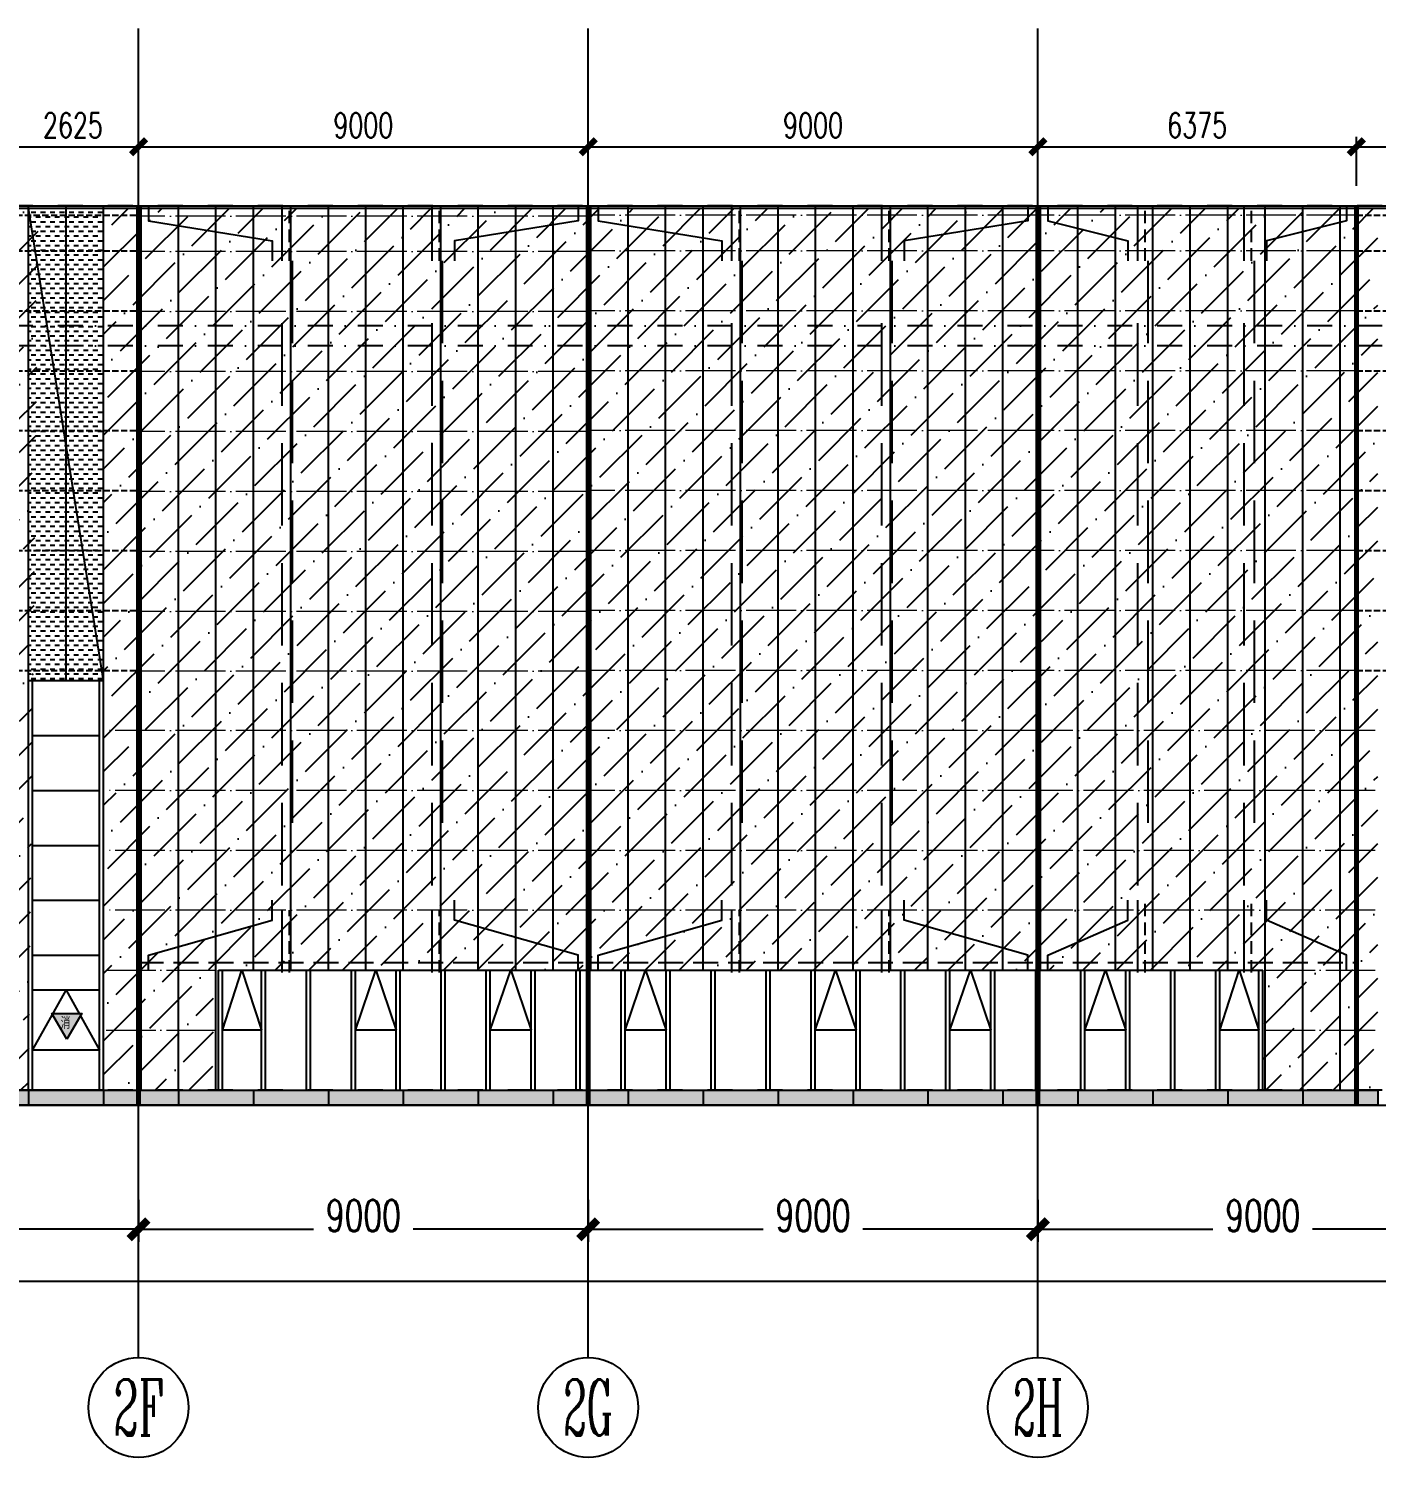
# Model space of a CAD drawing. Extents: x -2072575 to 87763, y -155913 to 742026.
# Drawn here: x -1275454 to -1248479, y 499737 to 528335 of the extents above; entities that cross this region are included whole.
import ezdxf
from ezdxf.enums import TextEntityAlignment as Align

# ---------------------------------------------------------------- set-up
doc = ezdxf.new("R2010")
doc.units = 0
doc.header["$LTSCALE"] = 1000
for name, pattern in [('20剖面图$0$DASH', [0.35, 0.25, -0.1]), ('CENTER', [2, 1.25, -0.25, 0.25, -0.25]), ('DASHDOT', [1, 0.5, -0.25, 0, -0.25]), ('DASHED', [0.75, 0.5, -0.25]), ('DOT', [0.25, 0, -0.25]), ('DOTE', [2.42, 2, -0.2, 0.02, -0.2]), ('HIDDEN2', [0.1875, 0.125, -0.0625])]:
    doc.linetypes.add(name, pattern=pattern)
doc.layers.get('Defpoints').update_dxf_attribs({"color": 210})
for name, color, linetype in [('!ZN1-填充-8', 8, 'Continuous'), ('!ZN1-文字-7', 7, 'Continuous'), ('!ZN1-标注-173', 173, 'Continuous'), ('!ZN3-玻璃幕墙-4', 4, 'Continuous'), ('!ZN4-辅助材料-1', 1, 'Continuous'), ('12圆钢+30钢套管撑杆', 3, 'Continuous'), ('12圆钢斜拉条', 30, 'Continuous'), ('12圆钢直拉条', 22, 'Continuous'), ('250×150×4.5×8 H型钢', 3, 'HIDDEN2'), ('3符号', 3, 'Continuous'), ('3铝板幕墙', 3, 'Continuous'), ('4玻璃幕墙', 4, 'Continuous'), ('60x60x5钢方管', 6, '20剖面图$0$DASH'), ('A-LIN-V', 9, 'Continuous'), ('A-云线', 50, 'Continuous'), ('AS-WALL', 40, 'Continuous'), ('DIM', 173, 'Continuous'), ('DOT', 8, 'DOT'), ('DOTE', 1, 'CENTER'), ('IE-填充-JYZS', 7, 'Continuous'), ('压型钢板', 23, 'Continuous')]:
    doc.layers.add(name, color=color, linetype=linetype)
doc.layers.add('冷弯薄壁C型钢 250x75x20x3.0', color=51, linetype='DOTE', lineweight=0)
doc.layers.add('梁', color=4, linetype='Continuous', lineweight=18)
doc.styles.add('_TCH_AXIS', font='COMPLEX', dxfattribs={"bigfont": 'GBCBIG'})
doc.styles.add('DHTEXT-1', font='romans.shx', dxfattribs={"width": 0.7, "bigfont": 'chinese.shx'})
doc.styles.add('样式 1', font='romans.shx', dxfattribs={"width": 0.7, "bigfont": 'chinese.shx'})
doc.dimstyles.new('ZN200', dxfattribs={"dimscale": 200, "dimtxt": 2.5, "dimasz": 1.5, "dimexe": 1, "dimexo": 2, "dimgap": 0.9, "dimtad": 1, "dimdec": 0, "dimdsep": 46, "dimtxsty": 'DHTEXT-1', "dimblk": 'ARCHTICK', "dimcen": 2.5, "dimclrd": 173, "dimclre": 173, "dimclrt": 7, "dimazin": 2, "dimtfac": 1, "dimtdec": 0, "dimtix": 1, "dimtmove": 2, "dimatfit": 3, "dimfxl": 0, "dimtolj": 1, "dimtzin": 0, "dimarcsym": 0})
doc.dimstyles.new('ZN250', dxfattribs={"dimscale": 250, "dimtxt": 2.5, "dimasz": 1.5, "dimexe": 1, "dimexo": 2, "dimgap": 0.9, "dimtad": 1, "dimdec": 0, "dimdsep": 46, "dimtxsty": 'DHTEXT-1', "dimblk": 'ARCHTICK', "dimcen": 2.5, "dimclrd": 173, "dimclre": 173, "dimclrt": 7, "dimazin": 2, "dimtfac": 1, "dimtdec": 0, "dimtix": 1, "dimtmove": 2, "dimatfit": 3, "dimfxl": 0, "dimarcsym": 0})
pattern_1 = [(45, (1318253.53, -507087.46), (252.5697, 926.08891), [1190.625, -238.125, 0, -238.125])]

# ---------------------------------------------------------------- blocks, each defined once
blk = doc.blocks.new('_ArchTick')
at = {"color": 0, "linetype": 'ByBlock', "const_width": 0.4}
blk.add_lwpolyline([(-0.5, -0.5), (0.5, 0.5)], dxfattribs=at)
blk = doc.blocks.new('*D107')
at = {"layer": 'Defpoints', "color": 0, "ltscale": 2500, "transparency": 16777216}
for p in [(-1350902, 585773), (-1192902, 585773), (-1192902, 583646)]:
    blk.add_point(p, dxfattribs=at)
at = {"layer": 'DIM', "color": 173, "linetype": 'ByBlock', "lineweight": -2, "ltscale": 2500, "transparency": 16777216}
for p, q in [((-1350902, 585273), (-1350902, 583396)), ((-1192902, 585273), (-1192902, 583396)), ((-1350902, 583646), (-1273283, 583646)), ((-1192902, 583646), (-1270521, 583646))]:
    blk.add_line(p, q, dxfattribs=at)
at = {"layer": 'DIM', "color": 173, "lineweight": -2, "ltscale": 2500, "transparency": 16777216, "xscale": 375, "yscale": 375, "zscale": 375, "rotation": 180}
blk.add_blockref('_ArchTick', (-1350902, 583646), dxfattribs=at)
at = {"layer": 'DIM', "color": 173, "lineweight": -2, "ltscale": 2500, "transparency": 16777216, "xscale": 375, "yscale": 375, "zscale": 375}
blk.add_blockref('_ArchTick', (-1192902, 583646), dxfattribs=at)
at = {"layer": 'DIM', "color": 7, "ltscale": 2500, "transparency": 16777216, "insert": (-1271902, 583921), "char_height": 625, "attachment_point": 5, "style": 'DHTEXT-1'}
blk.add_mtext('158000', dxfattribs=at)
blk = doc.blocks.new('*D123')
at = {"layer": 'Defpoints', "color": 0, "ltscale": 2500, "transparency": 16777216}
for p in [(-1287102, 585773), (-1278102, 585773), (-1278102, 584686)]:
    blk.add_point(p, dxfattribs=at)
at = {"layer": 'DIM', "color": 173, "linetype": 'ByBlock', "lineweight": -2, "ltscale": 2500, "transparency": 16777216}
for p, q in [((-1287102, 585273), (-1287102, 584436)), ((-1278102, 585273), (-1278102, 584436)), ((-1287102, 584686), (-1283598, 584686)), ((-1278102, 584686), (-1281606, 584686))]:
    blk.add_line(p, q, dxfattribs=at)
at = {"layer": 'DIM', "color": 173, "lineweight": -2, "ltscale": 2500, "transparency": 16777216, "xscale": 375, "yscale": 375, "zscale": 375, "rotation": 180}
blk.add_blockref('_ArchTick', (-1287102, 584686), dxfattribs=at)
at = {"layer": 'DIM', "color": 173, "lineweight": -2, "ltscale": 2500, "transparency": 16777216, "xscale": 375, "yscale": 375, "zscale": 375}
blk.add_blockref('_ArchTick', (-1278102, 584686), dxfattribs=at)
at = {"layer": 'DIM', "color": 7, "ltscale": 2500, "transparency": 16777216, "insert": (-1282602, 584961), "char_height": 625, "attachment_point": 5, "style": 'DHTEXT-1'}
blk.add_mtext('9000', dxfattribs=at)
blk = doc.blocks.new('*D124')
at = {"layer": 'Defpoints', "color": 0, "ltscale": 2500, "transparency": 16777216}
for p in [(-1296102, 585773), (-1287102, 585773), (-1287102, 584686)]:
    blk.add_point(p, dxfattribs=at)
at = {"layer": 'DIM', "color": 173, "linetype": 'ByBlock', "lineweight": -2, "ltscale": 2500, "transparency": 16777216}
for p, q in [((-1296102, 585273), (-1296102, 584436)), ((-1287102, 585273), (-1287102, 584436)), ((-1296102, 584686), (-1292598, 584686)), ((-1287102, 584686), (-1290606, 584686))]:
    blk.add_line(p, q, dxfattribs=at)
at = {"layer": 'DIM', "color": 173, "lineweight": -2, "ltscale": 2500, "transparency": 16777216, "xscale": 375, "yscale": 375, "zscale": 375, "rotation": 180}
blk.add_blockref('_ArchTick', (-1296102, 584686), dxfattribs=at)
at = {"layer": 'DIM', "color": 173, "lineweight": -2, "ltscale": 2500, "transparency": 16777216, "xscale": 375, "yscale": 375, "zscale": 375}
blk.add_blockref('_ArchTick', (-1287102, 584686), dxfattribs=at)
at = {"layer": 'DIM', "color": 7, "ltscale": 2500, "transparency": 16777216, "insert": (-1291602, 584961), "char_height": 625, "attachment_point": 5, "style": 'DHTEXT-1'}
blk.add_mtext('9000', dxfattribs=at)
blk = doc.blocks.new('*D125')
at = {"layer": 'Defpoints', "color": 0, "ltscale": 2500, "transparency": 16777216}
for p in [(-1305102, 585773), (-1296102, 585773), (-1296102, 584686)]:
    blk.add_point(p, dxfattribs=at)
at = {"layer": 'DIM', "color": 173, "linetype": 'ByBlock', "lineweight": -2, "ltscale": 2500, "transparency": 16777216}
for p, q in [((-1305102, 585273), (-1305102, 584436)), ((-1296102, 585273), (-1296102, 584436)), ((-1305102, 584686), (-1301598, 584686)), ((-1296102, 584686), (-1299606, 584686))]:
    blk.add_line(p, q, dxfattribs=at)
at = {"layer": 'DIM', "color": 173, "lineweight": -2, "ltscale": 2500, "transparency": 16777216, "xscale": 375, "yscale": 375, "zscale": 375, "rotation": 180}
blk.add_blockref('_ArchTick', (-1305102, 584686), dxfattribs=at)
at = {"layer": 'DIM', "color": 173, "lineweight": -2, "ltscale": 2500, "transparency": 16777216, "xscale": 375, "yscale": 375, "zscale": 375}
blk.add_blockref('_ArchTick', (-1296102, 584686), dxfattribs=at)
at = {"layer": 'DIM', "color": 7, "ltscale": 2500, "transparency": 16777216, "insert": (-1300602, 584961), "char_height": 625, "attachment_point": 5, "style": 'DHTEXT-1'}
blk.add_mtext('9000', dxfattribs=at)
blk = doc.blocks.new('*D126')
at = {"layer": 'Defpoints', "color": 0, "ltscale": 2500, "transparency": 16777216}
for p in [(-1314102, 585773), (-1305102, 585773), (-1305102, 584686)]:
    blk.add_point(p, dxfattribs=at)
at = {"layer": 'DIM', "color": 173, "linetype": 'ByBlock', "lineweight": -2, "ltscale": 2500, "transparency": 16777216}
for p, q in [((-1314102, 585273), (-1314102, 584436)), ((-1305102, 585273), (-1305102, 584436)), ((-1314102, 584686), (-1310598, 584686)), ((-1305102, 584686), (-1308606, 584686))]:
    blk.add_line(p, q, dxfattribs=at)
at = {"layer": 'DIM', "color": 173, "lineweight": -2, "ltscale": 2500, "transparency": 16777216, "xscale": 375, "yscale": 375, "zscale": 375, "rotation": 180}
blk.add_blockref('_ArchTick', (-1314102, 584686), dxfattribs=at)
at = {"layer": 'DIM', "color": 173, "lineweight": -2, "ltscale": 2500, "transparency": 16777216, "xscale": 375, "yscale": 375, "zscale": 375}
blk.add_blockref('_ArchTick', (-1305102, 584686), dxfattribs=at)
at = {"layer": 'DIM', "color": 7, "ltscale": 2500, "transparency": 16777216, "insert": (-1309602, 584961), "char_height": 625, "attachment_point": 5, "style": 'DHTEXT-1'}
blk.add_mtext('9000', dxfattribs=at)
blk = doc.blocks.new('卓越-轴号')
blk.add_circle((0, 0), 4)
at = {"color": 0, "style": '_TCH_AXIS', "width": 1.041667, "flags": 8}
blk.add_attdef('A', text='', height=4.48, dxfattribs=at).set_placement((-2, -2.24), (2, -2.24), align=Align.FIT)
blk = doc.blocks.new('消防救援口标识')
blk.add_wipeout([(0, 0), (-150, 260), (150, 260)]).dxf.layer = '!ZN1-标注-173'
at = {"layer": '!ZN1-填充-8'}
h = blk.add_hatch(color=252, dxfattribs=at)
h.dxf.hatch_style = 1
h.paths.add_polyline_path([(0, 0), (-150, 260), (150, 260)])
at = {"layer": '!ZN1-标注-173'}
blk.add_lwpolyline([(0, 0), (-150, 260), (150, 260)], close=True, dxfattribs=at)
at = {"layer": '!ZN1-文字-7', "ltscale": 1.5, "style": '样式 1', "width": 0.7}
blk.add_text('消', height=120, dxfattribs=at).set_placement((-62, 164), align=Align.MIDDLE_LEFT)
blk = doc.blocks.new('20250905092536')
at = {"layer": '!ZN1-填充-8'}
h = blk.add_hatch(dxfattribs=at)
h.set_pattern_fill('ANSI36', color=252, scale=300, style=0)
h.set_pattern_definition(pattern_1)
h.paths.add_polyline_path([(43000, 17650), (17400, 17650), (17400, 0), (20000, 0), (20000, 5000), (25000, 5000), (25000, 0), (25300, 0), (27300, 0), (27300, 2400), (40500, 2400), (40500, 0), (27300, 0), (42800, 0)])
h = blk.add_hatch(dxfattribs=at)
h.set_pattern_fill('ANSI36', color=252, scale=300, style=0)
h.set_pattern_definition(pattern_1)
h.paths.add_polyline_path([(69800, 0), (46600, 0), (67500, 0), (67500, 2400), (46500, 2400), (46500, 0), (42779, 0), (42800, 0), (44300, 0), (44300, 17650), (69800, 17650)])
h = blk.add_hatch(dxfattribs=at)
h.set_pattern_fill('DOTS', color=252, scale=100, style=0)
h.set_pattern_definition([(0, (1318253.53, -507087.46), (79.375, 158.75), [0, -158.75])])
h.paths.add_polyline_path([(25000, 0), (69800, 0), (69800, -300), (25000, -300)])
at = {"layer": 'IE-填充-JYZS', "ltscale": 10}
h = blk.add_hatch(dxfattribs=at)
h.set_pattern_fill('DASH', color=252, scale=100)
h.set_pattern_definition([(0, (1318253.53, -507087.465), (95.25, 95.25), [95.25, -95.25])])
h.paths.add_polyline_path([(42800, 8200), (44300, 8200), (44300, 17650), (42800, 17650)])
at = {"layer": '!ZN3-玻璃幕墙-4', "color": 252, "ltscale": 10}
for points in [[(46680, 1200), (47070, 2400), (47460, 1200)], [(49340, 1200), (49750, 2400), (50160, 1200)], [(52040, 1200), (52450, 2400), (52860, 1200)], [(54740, 1200), (55150, 2400), (55560, 1200)], [(58540, 1200), (58950, 2400), (59360, 1200)], [(61240, 1200), (61650, 2400), (62060, 1200)], [(63940, 1200), (64350, 2400), (64760, 1200)], [(66640, 1200), (67030, 2400), (67420, 1200)], [(42880, 800), (43550, 2000), (44220, 800)]]:
    blk.add_lwpolyline(points, dxfattribs=at)
at = {"layer": '3铝板幕墙', "color": 252, "ltscale": 2000}
for p, q in [((42800, 0), (42800, -300)), ((44300, 0), (44300, -300)), ((45800, 0), (45800, -300)), ((47300, 0), (47300, -300)), ((48800, 0), (48800, -300)), ((50300, 0), (50300, -300)), ((51800, 0), (51800, -300)), ((53300, 0), (53300, -300)), ((54800, 0), (54800, -300)), ((56300, 0), (56300, -300)), ((57800, 0), (57800, -300)), ((59300, 0), (59300, -300)), ((60800, 0), (60800, -300)), ((62300, 0), (62300, -300)), ((63800, 0), (63800, -300)), ((65300, 0), (65300, -300)), ((66800, 0), (66800, -300)), ((68300, 0), (68300, -300))]:
    blk.add_line(p, q, dxfattribs=at)
blk.add_lwpolyline([(25000, 0), (69800, 0), (69800, -300), (25000, -300)], close=True, dxfattribs=at)
at = {"layer": '4玻璃幕墙', "color": 252, "ltscale": 1.5}
for p, q in [((42800, 8200), (44300, 8200)), ((42880, 0), (42880, 8200)), ((44220, 0), (44220, 8200)), ((44300, 0), (44300, 8200)), ((42880, 7100), (44220, 7100)), ((42880, 6000), (44220, 6000)), ((42880, 4900), (44220, 4900)), ((42880, 3800), (44220, 3800)), ((42880, 2700), (44220, 2700)), ((46600, 0), (46600, 2400)), ((46600, 2400), (67500, 2400)), ((46680, 0), (46680, 2400)), ((47460, 0), (47460, 2400)), ((47540, 0), (47540, 2400)), ((48360, 0), (48360, 2400)), ((48440, 0), (48440, 2400)), ((49260, 0), (49260, 2400)), ((49340, 0), (49340, 2400)), ((50160, 0), (50160, 2400)), ((50240, 0), (50240, 2400)), ((51060, 0), (51060, 2400)), ((51140, 0), (51140, 2400)), ((51960, 0), (51960, 2400)), ((52040, 0), (52040, 2400)), ((52860, 0), (52860, 2400)), ((52940, 0), (52940, 2400)), ((53760, 0), (53760, 2400)), ((53840, 0), (53840, 2400)), ((54660, 0), (54660, 2400)), ((54740, 0), (54740, 2400)), ((55560, 0), (55560, 2400)), ((55640, 0), (55640, 2400)), ((56460, 0), (56460, 2400)), ((56540, 0), (56540, 2400)), ((57560, 0), (57560, 2400)), ((57640, 0), (57640, 2400)), ((58460, 0), (58460, 2400)), ((58540, 0), (58540, 2400)), ((59360, 0), (59360, 2400)), ((59440, 0), (59440, 2400)), ((60260, 0), (60260, 2400)), ((60340, 0), (60340, 2400)), ((61160, 0), (61160, 2400)), ((61240, 0), (61240, 2400)), ((62060, 0), (62060, 2400)), ((62140, 0), (62140, 2400)), ((62960, 0), (62960, 2400)), ((63040, 0), (63040, 2400)), ((63860, 0), (63860, 2400)), ((63940, 0), (63940, 2400)), ((64760, 0), (64760, 2400)), ((64840, 0), (64840, 2400)), ((65660, 0), (65660, 2400)), ((65740, 0), (65740, 2400)), ((66560, 0), (66560, 2400)), ((66640, 0), (66640, 2400)), ((67420, 0), (67420, 2400)), ((67500, 0), (67500, 2400)), ((44220, 2000), (42880, 2000)), ((47460, 1200), (46680, 1200)), ((50160, 1200), (49340, 1200)), ((52860, 1200), (52040, 1200)), ((55560, 1200), (54740, 1200)), ((59360, 1200), (58540, 1200)), ((62060, 1200), (61240, 1200)), ((64760, 1200), (63940, 1200)), ((67420, 1200), (66640, 1200)), ((44220, 800), (42880, 800)), ((44300, 0), (42800, 0)), ((42800, 0), (44300, 0)), ((46600, 0), (67500, 0))]:
    blk.add_line(p, q, dxfattribs=at)
at = {"layer": 'AS-WALL', "color": 252}
blk.add_lwpolyline([(44300, 8200), (44300, 8200), (42800, 17650)], dxfattribs=at)
at = {"layer": '压型钢板', "color": 252, "ltscale": 10}
for p, q in [((42800, 0), (42800, 17700)), ((43550, 8200), (43550, 17700)), ((44300, 0), (44300, 17700)), ((45050, 0), (45050, 17700)), ((45800, 0), (45800, 17700)), ((46550, 0), (46550, 17700)), ((47300, 2400), (47300, 17700)), ((48050, 2400), (48050, 17700)), ((48800, 2400), (48800, 17700)), ((49550, 2400), (49550, 17700)), ((50300, 2400), (50300, 17700)), ((51050, 2400), (51050, 17700)), ((51800, 2400), (51800, 17700)), ((52550, 2400), (52550, 17700)), ((53300, 2400), (53300, 17700)), ((54050, 2400), (54050, 17700)), ((54800, 2400), (54800, 17700)), ((55550, 2400), (55550, 17700)), ((56300, 2400), (56300, 17700)), ((57050, 2400), (57050, 17700)), ((57800, 2400), (57800, 17700)), ((58550, 2400), (58550, 17700)), ((59300, 2400), (59300, 17700)), ((60050, 2400), (60050, 17700)), ((60800, 2400), (60800, 17700)), ((61550, 2400), (61550, 17700)), ((62300, 2400), (62300, 17700)), ((63050, 2400), (63050, 17700)), ((63800, 2400), (63800, 17700)), ((64550, 2400), (64550, 17700)), ((65300, 2400), (65300, 17700)), ((66050, 2400), (66050, 17700)), ((66800, 2400), (66800, 17700)), ((67550, 0), (67550, 17700)), ((68300, 0), (68300, 17700)), ((69050, 0), (69050, 17700))]:
    blk.add_line(p, q, dxfattribs=at)
at = {"layer": '!ZN4-辅助材料-1', "xscale": 2, "yscale": 2, "zscale": 2}
blk.add_blockref('消防救援口标识', (43567, 1018), dxfattribs=at)
at = {"layer": '!ZN3-玻璃幕墙-4', "color": 252, "ltscale": 10}
for p, q in [((42880, 800), (43550, 2000)), ((43550, 2000), (44220, 800))]:
    blk.add_line(p, q, dxfattribs=at)
at = {"layer": '!ZN4-辅助材料-1', "xscale": 2, "yscale": 2, "zscale": 2}
blk.add_blockref('消防救援口标识', (43567, 1018), dxfattribs=at)
blk = doc.blocks.new('*D1759')
at = {"layer": 'Defpoints', "color": 0, "ltscale": 2500, "transparency": 16777216}
for p in [(-800, -1697), (157200, -1697), (157200, -3824)]:
    blk.add_point(p, dxfattribs=at)
at = {"layer": 'DIM', "color": 173, "linetype": 'ByBlock', "lineweight": -2, "ltscale": 2500, "transparency": 16777216}
for p, q in [((-800, -2197), (-800, -4074)), ((157200, -2197), (157200, -4074)), ((-800, -3824), (76819, -3824)), ((157200, -3824), (79581, -3824))]:
    blk.add_line(p, q, dxfattribs=at)
at = {"layer": 'DIM', "color": 173, "lineweight": -2, "ltscale": 2500, "transparency": 16777216, "xscale": 375, "yscale": 375, "zscale": 375, "rotation": 180}
blk.add_blockref('_ArchTick', (-800, -3824), dxfattribs=at)
at = {"layer": 'DIM', "color": 173, "lineweight": -2, "ltscale": 2500, "transparency": 16777216, "xscale": 375, "yscale": 375, "zscale": 375}
blk.add_blockref('_ArchTick', (157200, -3824), dxfattribs=at)
at = {"layer": 'DIM', "color": 7, "ltscale": 2500, "transparency": 16777216, "insert": (78200, -3549), "char_height": 625, "attachment_point": 5, "style": 'DHTEXT-1'}
blk.add_mtext('158000', dxfattribs=at)
blk = doc.blocks.new('*D1788')
at = {"layer": 'Defpoints', "color": 0, "ltscale": 2500, "transparency": 16777216}
for p in [(63000, -1697), (72000, -1697), (72000, -2784)]:
    blk.add_point(p, dxfattribs=at)
at = {"layer": 'DIM', "color": 173, "linetype": 'ByBlock', "lineweight": -2, "ltscale": 2500, "transparency": 16777216}
for p, q in [((63000, -2197), (63000, -3034)), ((72000, -2197), (72000, -3034)), ((63000, -2784), (66504, -2784)), ((72000, -2784), (68496, -2784))]:
    blk.add_line(p, q, dxfattribs=at)
at = {"layer": 'DIM', "color": 173, "lineweight": -2, "ltscale": 2500, "transparency": 16777216, "xscale": 375, "yscale": 375, "zscale": 375, "rotation": 180}
blk.add_blockref('_ArchTick', (63000, -2784), dxfattribs=at)
at = {"layer": 'DIM', "color": 173, "lineweight": -2, "ltscale": 2500, "transparency": 16777216, "xscale": 375, "yscale": 375, "zscale": 375}
blk.add_blockref('_ArchTick', (72000, -2784), dxfattribs=at)
at = {"layer": 'DIM', "color": 7, "ltscale": 2500, "transparency": 16777216, "insert": (67500, -2509), "char_height": 625, "attachment_point": 5, "style": 'DHTEXT-1'}
blk.add_mtext('9000', dxfattribs=at)
blk = doc.blocks.new('*D1773')
at = {"layer": 'Defpoints', "color": 0, "ltscale": 2500, "transparency": 16777216}
for p in [(54000, -1697), (63000, -1697), (63000, -2784)]:
    blk.add_point(p, dxfattribs=at)
at = {"layer": 'DIM', "color": 173, "linetype": 'ByBlock', "lineweight": -2, "ltscale": 2500, "transparency": 16777216}
for p, q in [((54000, -2197), (54000, -3034)), ((63000, -2197), (63000, -3034)), ((54000, -2784), (57504, -2784)), ((63000, -2784), (59496, -2784))]:
    blk.add_line(p, q, dxfattribs=at)
at = {"layer": 'DIM', "color": 173, "lineweight": -2, "ltscale": 2500, "transparency": 16777216, "xscale": 375, "yscale": 375, "zscale": 375, "rotation": 180}
blk.add_blockref('_ArchTick', (54000, -2784), dxfattribs=at)
at = {"layer": 'DIM', "color": 173, "lineweight": -2, "ltscale": 2500, "transparency": 16777216, "xscale": 375, "yscale": 375, "zscale": 375}
blk.add_blockref('_ArchTick', (63000, -2784), dxfattribs=at)
at = {"layer": 'DIM', "color": 7, "ltscale": 2500, "transparency": 16777216, "insert": (58500, -2509), "char_height": 625, "attachment_point": 5, "style": 'DHTEXT-1'}
blk.add_mtext('9000', dxfattribs=at)
blk = doc.blocks.new('*D1774')
at = {"layer": 'Defpoints', "color": 0, "ltscale": 2500, "transparency": 16777216}
for p in [(45000, -1697), (54000, -1697), (54000, -2784)]:
    blk.add_point(p, dxfattribs=at)
at = {"layer": 'DIM', "color": 173, "linetype": 'ByBlock', "lineweight": -2, "ltscale": 2500, "transparency": 16777216}
for p, q in [((45000, -2197), (45000, -3034)), ((54000, -2197), (54000, -3034)), ((45000, -2784), (48504, -2784)), ((54000, -2784), (50496, -2784))]:
    blk.add_line(p, q, dxfattribs=at)
at = {"layer": 'DIM', "color": 173, "lineweight": -2, "ltscale": 2500, "transparency": 16777216, "xscale": 375, "yscale": 375, "zscale": 375, "rotation": 180}
blk.add_blockref('_ArchTick', (45000, -2784), dxfattribs=at)
at = {"layer": 'DIM', "color": 173, "lineweight": -2, "ltscale": 2500, "transparency": 16777216, "xscale": 375, "yscale": 375, "zscale": 375}
blk.add_blockref('_ArchTick', (54000, -2784), dxfattribs=at)
at = {"layer": 'DIM', "color": 7, "ltscale": 2500, "transparency": 16777216, "insert": (49500, -2509), "char_height": 625, "attachment_point": 5, "style": 'DHTEXT-1'}
blk.add_mtext('9000', dxfattribs=at)
blk = doc.blocks.new('*D1775')
at = {"layer": 'Defpoints', "color": 0, "ltscale": 2500, "transparency": 16777216}
for p in [(36000, -1697), (45000, -1697), (45000, -2784)]:
    blk.add_point(p, dxfattribs=at)
at = {"layer": 'DIM', "color": 173, "linetype": 'ByBlock', "lineweight": -2, "ltscale": 2500, "transparency": 16777216}
for p, q in [((36000, -2197), (36000, -3034)), ((45000, -2197), (45000, -3034)), ((36000, -2784), (39504, -2784)), ((45000, -2784), (41496, -2784))]:
    blk.add_line(p, q, dxfattribs=at)
at = {"layer": 'DIM', "color": 173, "lineweight": -2, "ltscale": 2500, "transparency": 16777216, "xscale": 375, "yscale": 375, "zscale": 375, "rotation": 180}
blk.add_blockref('_ArchTick', (36000, -2784), dxfattribs=at)
at = {"layer": 'DIM', "color": 173, "lineweight": -2, "ltscale": 2500, "transparency": 16777216, "xscale": 375, "yscale": 375, "zscale": 375}
blk.add_blockref('_ArchTick', (45000, -2784), dxfattribs=at)
at = {"layer": 'DIM', "color": 7, "ltscale": 2500, "transparency": 16777216, "insert": (40500, -2509), "char_height": 625, "attachment_point": 5, "style": 'DHTEXT-1'}
blk.add_mtext('9000', dxfattribs=at)
blk = doc.blocks.new('*D3477')
at = {"layer": 'Defpoints', "color": 0, "ltscale": 10, "transparency": 16777216}
for p in [(-1255254, 525969), (-1264254, 524935), (-1255254, 524787)]:
    blk.add_point(p, dxfattribs=at)
at = {"layer": 'DIM', "color": 173, "linetype": 'ByBlock', "lineweight": -2, "ltscale": 10, "transparency": 16777216}
for p, q in [((-1264254, 525335), (-1264254, 526169)), ((-1264254, 525969), (-1255254, 525969)), ((-1255254, 525187), (-1255254, 526169))]:
    blk.add_line(p, q, dxfattribs=at)
at = {"layer": 'DIM', "color": 173, "lineweight": -2, "ltscale": 10, "transparency": 16777216, "xscale": 300, "yscale": 300, "zscale": 300, "rotation": 180}
blk.add_blockref('_ArchTick', (-1264254, 525969), dxfattribs=at)
at = {"layer": 'DIM', "color": 173, "lineweight": -2, "ltscale": 10, "transparency": 16777216, "xscale": 300, "yscale": 300, "zscale": 300}
blk.add_blockref('_ArchTick', (-1255254, 525969), dxfattribs=at)
at = {"layer": 'DIM', "color": 7, "ltscale": 10, "transparency": 16777216, "insert": (-1259754, 526399), "char_height": 500, "attachment_point": 5, "style": 'DHTEXT-1'}
blk.add_mtext('\\A1;9000', dxfattribs=at)
blk = doc.blocks.new('*D3478')
at = {"layer": 'Defpoints', "color": 0, "ltscale": 10, "transparency": 16777216}
for p in [(-1264254, 525969), (-1273254, 524935), (-1264254, 524935)]:
    blk.add_point(p, dxfattribs=at)
at = {"layer": 'DIM', "color": 173, "linetype": 'ByBlock', "lineweight": -2, "ltscale": 10, "transparency": 16777216}
for p, q in [((-1273254, 525335), (-1273254, 526169)), ((-1273254, 525969), (-1264254, 525969)), ((-1264254, 525335), (-1264254, 526169))]:
    blk.add_line(p, q, dxfattribs=at)
at = {"layer": 'DIM', "color": 173, "lineweight": -2, "ltscale": 10, "transparency": 16777216, "xscale": 300, "yscale": 300, "zscale": 300, "rotation": 180}
blk.add_blockref('_ArchTick', (-1273254, 525969), dxfattribs=at)
at = {"layer": 'DIM', "color": 173, "lineweight": -2, "ltscale": 10, "transparency": 16777216, "xscale": 300, "yscale": 300, "zscale": 300}
blk.add_blockref('_ArchTick', (-1264254, 525969), dxfattribs=at)
at = {"layer": 'DIM', "color": 7, "ltscale": 10, "transparency": 16777216, "insert": (-1268754, 526399), "char_height": 500, "attachment_point": 5, "style": 'DHTEXT-1'}
blk.add_mtext('\\A1;9000', dxfattribs=at)
blk = doc.blocks.new('*D3479')
at = {"layer": 'Defpoints', "color": 0, "ltscale": 10, "transparency": 16777216}
for p in [(-1273254, 525969), (-1275879, 524935), (-1273254, 524935)]:
    blk.add_point(p, dxfattribs=at)
at = {"layer": 'DIM', "color": 173, "linetype": 'ByBlock', "lineweight": -2, "ltscale": 10, "transparency": 16777216}
for p, q in [((-1275879, 525335), (-1275879, 526169)), ((-1275879, 525969), (-1273254, 525969)), ((-1273254, 525335), (-1273254, 526169))]:
    blk.add_line(p, q, dxfattribs=at)
at = {"layer": 'DIM', "color": 173, "lineweight": -2, "ltscale": 10, "transparency": 16777216, "xscale": 300, "yscale": 300, "zscale": 300, "rotation": 180}
blk.add_blockref('_ArchTick', (-1275879, 525969), dxfattribs=at)
at = {"layer": 'DIM', "color": 173, "lineweight": -2, "ltscale": 10, "transparency": 16777216, "xscale": 300, "yscale": 300, "zscale": 300}
blk.add_blockref('_ArchTick', (-1273254, 525969), dxfattribs=at)
at = {"layer": 'DIM', "color": 7, "ltscale": 10, "transparency": 16777216, "insert": (-1274566, 526399), "char_height": 500, "attachment_point": 5, "style": 'DHTEXT-1'}
blk.add_mtext('\\A1;2625', dxfattribs=at)
blk = doc.blocks.new('*D3495')
at = {"layer": 'Defpoints', "color": 0, "ltscale": 10, "transparency": 16777216}
for p in [(-1246254, 525969), (-1248879, 524787), (-1246254, 524787)]:
    blk.add_point(p, dxfattribs=at)
at = {"layer": 'DIM', "color": 173, "linetype": 'ByBlock', "lineweight": -2, "ltscale": 10, "transparency": 16777216}
for p, q in [((-1248879, 525187), (-1248879, 526169)), ((-1248879, 525969), (-1246254, 525969)), ((-1246254, 525187), (-1246254, 526169))]:
    blk.add_line(p, q, dxfattribs=at)
at = {"layer": 'DIM', "color": 173, "lineweight": -2, "ltscale": 10, "transparency": 16777216, "xscale": 300, "yscale": 300, "zscale": 300, "rotation": 180}
blk.add_blockref('_ArchTick', (-1248879, 525969), dxfattribs=at)
at = {"layer": 'DIM', "color": 173, "lineweight": -2, "ltscale": 10, "transparency": 16777216, "xscale": 300, "yscale": 300, "zscale": 300}
blk.add_blockref('_ArchTick', (-1246254, 525969), dxfattribs=at)
at = {"layer": 'DIM', "color": 7, "ltscale": 10, "transparency": 16777216, "insert": (-1247566, 526399), "char_height": 500, "attachment_point": 5, "style": 'DHTEXT-1'}
blk.add_mtext('\\A1;2625', dxfattribs=at)
blk = doc.blocks.new('*D3496')
at = {"layer": 'Defpoints', "color": 0, "ltscale": 10, "transparency": 16777216}
for p in [(-1248879, 525969), (-1255254, 524787), (-1248879, 524787)]:
    blk.add_point(p, dxfattribs=at)
at = {"layer": 'DIM', "color": 173, "linetype": 'ByBlock', "lineweight": -2, "ltscale": 10, "transparency": 16777216}
for p, q in [((-1255254, 525187), (-1255254, 526169)), ((-1255254, 525969), (-1248879, 525969)), ((-1248879, 525187), (-1248879, 526169))]:
    blk.add_line(p, q, dxfattribs=at)
at = {"layer": 'DIM', "color": 173, "lineweight": -2, "ltscale": 10, "transparency": 16777216, "xscale": 300, "yscale": 300, "zscale": 300, "rotation": 180}
blk.add_blockref('_ArchTick', (-1255254, 525969), dxfattribs=at)
at = {"layer": 'DIM', "color": 173, "lineweight": -2, "ltscale": 10, "transparency": 16777216, "xscale": 300, "yscale": 300, "zscale": 300}
blk.add_blockref('_ArchTick', (-1248879, 525969), dxfattribs=at)
at = {"layer": 'DIM', "color": 7, "ltscale": 10, "transparency": 16777216, "insert": (-1252066, 526399), "char_height": 500, "attachment_point": 5, "style": 'DHTEXT-1'}
blk.add_mtext('\\A1;6375', dxfattribs=at)
blk = doc.blocks.new('20250821133133')
at = {"layer": 'DOT', "linetype": 'DASHDOT'}
for p, q in [((163899.6, 17700), (-7859.1, 17700)), ((163899.6, 15300), (-7859.1, 15300)), ((163899.6, 14900), (-7859.1, 14900)), ((163899.6, 0), (-7859.1, 0))]:
    blk.add_line(p, q, dxfattribs=at)
at = {"layer": 'DOTE', "ltscale": 250}
for p, q in [((45000, -5350), (45000, 21247.6)), ((54000, -5350), (54000, 21247.6)), ((63000, -5350), (63000, 21247.6))]:
    blk.add_line(p, q, dxfattribs=at)
at = {"layer": '3符号', "color": 7}
ref = blk.add_blockref('卓越-轴号', (45001.1, -6350), dxfattribs=dict(at, xscale=250, yscale=250, zscale=250))
ref.add_attrib('A', '2F', dxfattribs={"layer": '0', "color": 0, "height": 1120, "style": '_TCH_AXIS', "width": 0.520833}).set_placement((44501.1, -6910), (45501.1, -6910), align=Align.FIT)
ref = blk.add_blockref('卓越-轴号', (54001.1, -6350), dxfattribs=dict(at, xscale=250, yscale=250, zscale=250))
ref.add_attrib('A', '2G', dxfattribs={"layer": '0', "color": 0, "height": 1120, "style": '_TCH_AXIS', "width": 0.493421}).set_placement((53501.1, -6910), (54501.1, -6910), align=Align.FIT)
ref = blk.add_blockref('卓越-轴号', (63001.1, -6350), dxfattribs=dict(at, xscale=250, yscale=250, zscale=250))
ref.add_attrib('A', '2H', dxfattribs={"layer": '0', "color": 0, "height": 1120, "style": '_TCH_AXIS', "width": 0.46875}).set_placement((62501.1, -6910), (63501.1, -6910), align=Align.FIT)
at = {"layer": 'DIM', "ltscale": 2500}
for base, p1, p2, picture, middle in [((157200, -3824.1), (-800, -1697.5), (157200, -1697.5), '*D107', (78200, -3549.1)), ((45000, -2784.1), (36000, -1697.5), (45000, -1697.5), '*D126', (40500, -2509.1)), ((54000, -2784.1), (45000, -1697.5), (54000, -1697.5), '*D125', (49500, -2509.1)), ((63000, -2784.1), (54000, -1697.5), (63000, -1697.5), '*D124', (58500, -2509.1)), ((72000, -2784.1), (63000, -1697.5), (72000, -1697.5), '*D123', (67500, -2509.1))]:
    dim = blk.add_linear_dim(base=base, p1=p1, p2=p2, angle=0, dimstyle='ZN250', dxfattribs=at)
    dim.commit()
    dim.dimension.update_dxf_attribs({"geometry": picture, "text_midpoint": middle, "dimtype": 129, "insert": (1350101.9, -587470.4)})
blk = doc.blocks.new('20250821140118')
at = {"layer": 'DOT', "linetype": 'DASHDOT'}
for p, q in [((163899.6, 17700), (-7859.1, 17700)), ((163899.6, 15300), (-7859.1, 15300)), ((163899.6, 14900), (-7859.1, 14900)), ((163899.6, 0), (-7859.1, 0))]:
    blk.add_line(p, q, dxfattribs=at)
at = {"layer": 'DOTE', "ltscale": 250}
for p, q in [((45000, -5350), (45000, 21247.6)), ((54000, -5350), (54000, 21247.6)), ((63000, -5350), (63000, 21247.6))]:
    blk.add_line(p, q, dxfattribs=at)
at = {"layer": '3符号', "color": 7}
ref = blk.add_blockref('卓越-轴号', (45001.1, -6350), dxfattribs=dict(at, xscale=250, yscale=250, zscale=250))
ref.add_attrib('A', '2F', dxfattribs={"layer": '0', "color": 0, "height": 1120, "style": '_TCH_AXIS', "width": 0.520833}).set_placement((44501.1, -6910), (45501.1, -6910), align=Align.FIT)
ref = blk.add_blockref('卓越-轴号', (54001.1, -6350), dxfattribs=dict(at, xscale=250, yscale=250, zscale=250))
ref.add_attrib('A', '2G', dxfattribs={"layer": '0', "color": 0, "height": 1120, "style": '_TCH_AXIS', "width": 0.493421}).set_placement((53501.1, -6910), (54501.1, -6910), align=Align.FIT)
ref = blk.add_blockref('卓越-轴号', (63001.1, -6350), dxfattribs=dict(at, xscale=250, yscale=250, zscale=250))
ref.add_attrib('A', '2H', dxfattribs={"layer": '0', "color": 0, "height": 1120, "style": '_TCH_AXIS', "width": 0.46875}).set_placement((62501.1, -6910), (63501.1, -6910), align=Align.FIT)
at = {"layer": 'DIM', "ltscale": 2500}
for base, p1, p2, picture, middle in [((157200, -3824.1), (-800, -1697.5), (157200, -1697.5), '*D1759', (78200, -3549.1)), ((45000, -2784.1), (36000, -1697.5), (45000, -1697.5), '*D1775', (40500, -2509.1)), ((54000, -2784.1), (45000, -1697.5), (54000, -1697.5), '*D1774', (49500, -2509.1)), ((63000, -2784.1), (54000, -1697.5), (63000, -1697.5), '*D1773', (58500, -2509.1)), ((72000, -2784.1), (63000, -1697.5), (72000, -1697.5), '*D1788', (67500, -2509.1))]:
    dim = blk.add_linear_dim(base=base, p1=p1, p2=p2, angle=0, dimstyle='ZN250', dxfattribs=at)
    dim.commit()
    dim.dimension.update_dxf_attribs({"geometry": picture, "text_midpoint": middle, "dimtype": 129})

msp = doc.modelspace()

# ---------------------------------------------------------------- linework, layer by layer
at = {"layer": 'A-LIN-V'}
for p, q in [((-1319053.5, 524787.5), (-1161053.5, 524787.5)), ((-1319053.5, 524737.5), (-1161053.5, 524737.5)), ((-1273953.5, 515487.5), (-1273953.5, 524737.5)), ((-1273953.5, 507087.5), (-1275453.5, 507087.5))]:
    msp.add_line(p, q, dxfattribs=at)
at = {"layer": 'AS-WALL'}
msp.add_line((-1326112.7, 506787.5), (-1154087.7, 506787.5), dxfattribs=at)

# ---------------------------------------------------------------- block references
at = {"layer": 'A-云线', "ltscale": 10}
msp.add_blockref('20250821133133', (-1318253.5, 507087.5), dxfattribs=at)

# ---------------------------------------------------------------- dimensions: what is measured, and where the dimension line sits
at = {"layer": 'DIM', "ltscale": 10}
for base, p1, p2, picture, middle in [((-1273253.5, 525969.3), (-1275878.5, 524934.6), (-1273253.5, 524934.6), '*D3479', (-1274566, 526399.3)), ((-1264253.5, 525969.3), (-1273253.5, 524934.6), (-1264253.5, 524934.6), '*D3478', (-1268753.5, 526399.3))]:
    dim = msp.add_linear_dim(base=base, p1=p1, p2=p2, dimstyle='ZN200', override={"dimfxl": 2}, dxfattribs=at)
    dim.commit()
    dim.dimension.update_dxf_attribs({"geometry": picture, "text_midpoint": middle})

# ---------------------------------------------------------------- next in the draw order: block references
at = {"layer": '3铝板幕墙', "ltscale": 1000}
msp.add_blockref('20250905092536', (-1318253.5, 507087.5), dxfattribs=at)

# ---------------------------------------------------------------- next in the draw order: linework, layer by layer
at = {"layer": '12圆钢+30钢套管撑杆', "color": 3}
for p, q in [((-1270378.5, 523687.5), (-1270378.5, 524787.5)), ((-1267378.5, 523687.5), (-1267378.5, 524787.5)), ((-1261378.5, 523687.5), (-1261378.5, 524787.5)), ((-1258378.5, 523687.5), (-1258378.5, 524787.5)), ((-1253253.5, 523687.5), (-1253253.5, 524787.5)), ((-1251128.5, 523687.5), (-1251128.5, 524787.5)), ((-1253253.5, 509442.5), (-1253253.5, 510887.5)), ((-1251128.5, 509442.5), (-1251128.5, 510887.5)), ((-1270378.5, 509442.5), (-1270378.5, 510687.5)), ((-1267378.5, 509442.5), (-1267378.5, 510687.5)), ((-1261378.5, 509442.5), (-1261378.5, 510687.5)), ((-1258378.5, 509442.5), (-1258378.5, 510687.5))]:
    msp.add_line(p, q, dxfattribs=at)
at = {"layer": '12圆钢+30钢套管撑杆', "color": 3, "linetype": 'DASHED', "ltscale": 0.5}
for p, q in [((-1270228.5, 523687.5), (-1270228.5, 524787.5)), ((-1267228.5, 523687.5), (-1267228.5, 524787.5)), ((-1261228.5, 523687.5), (-1261228.5, 524787.5)), ((-1258228.5, 523687.5), (-1258228.5, 524787.5)), ((-1253103.5, 523687.5), (-1253103.5, 524787.5)), ((-1250978.5, 523687.5), (-1250978.5, 524787.5)), ((-1253103.5, 509442.5), (-1253103.5, 510887.5)), ((-1250978.5, 509442.5), (-1250978.5, 510887.5)), ((-1270228.5, 509442.5), (-1270228.5, 510687.5)), ((-1267228.5, 509442.5), (-1267228.5, 510687.5)), ((-1261228.5, 509442.5), (-1261228.5, 510687.5)), ((-1258228.5, 509442.5), (-1258228.5, 510687.5))]:
    msp.add_line(p, q, dxfattribs=at)
at = {"layer": '12圆钢斜拉条', "ltscale": 1000}
for points in [[(-1273053.5, 524787.5), (-1273053.5, 524487.5), (-1270578.5, 524087.5), (-1270578.5, 523687.5)], [(-1264453.5, 524787.5), (-1264453.5, 524487.5), (-1266928.5, 524087.5), (-1266928.5, 523687.5)], [(-1264053.5, 524787.5), (-1264053.5, 524487.5), (-1261578.5, 524087.5), (-1261578.5, 523687.5)], [(-1255453.5, 524787.5), (-1255453.5, 524487.5), (-1257928.5, 524087.5), (-1257928.5, 523687.5)], [(-1255053.5, 524787.5), (-1255053.5, 524487.5), (-1253453.5, 524087.5), (-1253453.5, 523687.5)], [(-1249078.5, 524787.5), (-1249078.5, 524487.5), (-1250678.5, 524087.5), (-1250678.5, 523687.5)], [(-1273053.5, 509492.5), (-1273053.5, 509792.5), (-1270578.5, 510487.5), (-1270578.5, 510887.5)], [(-1264453.5, 509492.5), (-1264453.5, 509792.5), (-1266928.5, 510487.5), (-1266928.5, 510887.5)], [(-1264053.5, 509492.5), (-1264053.5, 509792.5), (-1261578.5, 510487.5), (-1261578.5, 510887.5)], [(-1255453.5, 509492.5), (-1255453.5, 509792.5), (-1257928.5, 510487.5), (-1257928.5, 510887.5)], [(-1255053.5, 509492.5), (-1255053.5, 509792.5), (-1253453.5, 510487.5), (-1253453.5, 510887.5)], [(-1249078.5, 509492.5), (-1249078.5, 509792.5), (-1250678.5, 510487.5), (-1250678.5, 510887.5)]]:
    msp.add_lwpolyline(points, dxfattribs=at)
at = {"layer": '12圆钢直拉条', "ltscale": 1000}
for p, q in [((-1270178.5, 523687.5), (-1270178.5, 522037.5)), ((-1267178.5, 523687.5), (-1267178.5, 522037.5)), ((-1261178.5, 523687.5), (-1261178.5, 522037.5)), ((-1258178.5, 523687.5), (-1258178.5, 522037.5)), ((-1253053.5, 523687.5), (-1253053.5, 522037.5)), ((-1250928.5, 523687.5), (-1250928.5, 522037.5)), ((-1270378.5, 520787.5), (-1270378.5, 522437.5)), ((-1267378.5, 520787.5), (-1267378.5, 522437.5)), ((-1261378.5, 520787.5), (-1261378.5, 522437.5)), ((-1258378.5, 520787.5), (-1258378.5, 522437.5)), ((-1253253.5, 520787.5), (-1253253.5, 522437.5)), ((-1251128.5, 520787.5), (-1251128.5, 522437.5)), ((-1270178.5, 521287.5), (-1270178.5, 519637.5)), ((-1267178.5, 521287.5), (-1267178.5, 519637.5)), ((-1261178.5, 521287.5), (-1261178.5, 519637.5)), ((-1258178.5, 521287.5), (-1258178.5, 519637.5)), ((-1253053.5, 521287.5), (-1253053.5, 519637.5)), ((-1250928.5, 521287.5), (-1250928.5, 519637.5)), ((-1270378.5, 518387.5), (-1270378.5, 520037.5)), ((-1267378.5, 518387.5), (-1267378.5, 520037.5)), ((-1261378.5, 518387.5), (-1261378.5, 520037.5)), ((-1258378.5, 518387.5), (-1258378.5, 520037.5)), ((-1253253.5, 518387.5), (-1253253.5, 520037.5)), ((-1251128.5, 518387.5), (-1251128.5, 520037.5)), ((-1270178.5, 518887.5), (-1270178.5, 517237.5)), ((-1267178.5, 518887.5), (-1267178.5, 517237.5)), ((-1261178.5, 518887.5), (-1261178.5, 517237.5)), ((-1258178.5, 518887.5), (-1258178.5, 517237.5)), ((-1253053.5, 518887.5), (-1253053.5, 517237.5)), ((-1250928.5, 518887.5), (-1250928.5, 517237.5)), ((-1270378.5, 515987.5), (-1270378.5, 517637.5)), ((-1267378.5, 515987.5), (-1267378.5, 517637.5)), ((-1261378.5, 515987.5), (-1261378.5, 517637.5)), ((-1258378.5, 515987.5), (-1258378.5, 517637.5)), ((-1253253.5, 515987.5), (-1253253.5, 517637.5)), ((-1251128.5, 515987.5), (-1251128.5, 517637.5)), ((-1270178.5, 516487.5), (-1270178.5, 514837.5)), ((-1267178.5, 516487.5), (-1267178.5, 514837.5)), ((-1261178.5, 516487.5), (-1261178.5, 514837.5)), ((-1258178.5, 516487.5), (-1258178.5, 514837.5)), ((-1253053.5, 516487.5), (-1253053.5, 514837.5)), ((-1253053.5, 516487.5), (-1253053.5, 514837.5)), ((-1250928.5, 516487.5), (-1250928.5, 514837.5)), ((-1250928.5, 516487.5), (-1250928.5, 514837.5)), ((-1270378.5, 513587.5), (-1270378.5, 515237.5)), ((-1267378.5, 513587.5), (-1267378.5, 515237.5)), ((-1261378.5, 513587.5), (-1261378.5, 515237.5)), ((-1258378.5, 513587.5), (-1258378.5, 515237.5)), ((-1253253.5, 513587.5), (-1253253.5, 515237.5)), ((-1251128.5, 513587.5), (-1251128.5, 515237.5)), ((-1270178.5, 514087.5), (-1270178.5, 512437.5)), ((-1267178.5, 514087.5), (-1267178.5, 512437.5)), ((-1261178.5, 514087.5), (-1261178.5, 512437.5)), ((-1258178.5, 514087.5), (-1258178.5, 512437.5)), ((-1253053.5, 514087.5), (-1253053.5, 512437.5)), ((-1250928.5, 514087.5), (-1250928.5, 512437.5)), ((-1270378.5, 511187.5), (-1270378.5, 512837.5)), ((-1267378.5, 511187.5), (-1267378.5, 512837.5)), ((-1261378.5, 511187.5), (-1261378.5, 512837.5)), ((-1258378.5, 511187.5), (-1258378.5, 512837.5)), ((-1253253.5, 511187.5), (-1253253.5, 512837.5)), ((-1251128.5, 511187.5), (-1251128.5, 512837.5))]:
    msp.add_line(p, q, dxfattribs=at)
at = {"layer": '250×150×4.5×8 H型钢', "linetype": '20剖面图$0$DASH', "ltscale": 2}
for p, q in [((-1273253.5, 509642.5), (-1264253.5, 509642.5)), ((-1264253.5, 509642.5), (-1255253.5, 509642.5)), ((-1255253.5, 509642.5), (-1248878.5, 509642.5))]:
    msp.add_line(p, q, dxfattribs=at)
at = {"layer": '60x60x5钢方管', "ltscale": 0.5}
for p, q in [((-1275878.5, 524600), (-1273253.5, 524600)), ((-1248878.5, 524600), (-1246253.5, 524600)), ((-1275878.5, 523887.5), (-1273253.5, 523887.5)), ((-1248878.5, 523887.5), (-1246253.5, 523887.5)), ((-1275878.5, 522687.5), (-1273253.5, 522687.5)), ((-1248878.5, 522687.5), (-1246253.5, 522687.5)), ((-1275878.5, 521487.5), (-1273253.5, 521487.5)), ((-1248878.5, 521487.5), (-1246253.5, 521487.5)), ((-1275878.5, 520287.5), (-1273253.5, 520287.5)), ((-1248878.5, 520287.5), (-1246253.5, 520287.5)), ((-1275878.5, 519087.5), (-1273253.5, 519087.5)), ((-1248878.5, 519087.5), (-1246253.5, 519087.5)), ((-1275878.5, 517887.5), (-1273253.5, 517887.5)), ((-1248878.5, 517887.5), (-1246253.5, 517887.5)), ((-1275878.5, 516687.5), (-1273253.5, 516687.5)), ((-1248878.5, 516687.5), (-1246253.5, 516687.5)), ((-1275878.5, 515487.5), (-1273253.5, 515487.5)), ((-1248878.5, 515487.5), (-1246253.5, 515487.5))]:
    msp.add_line(p, q, dxfattribs=at)
at = {"layer": '冷弯薄壁C型钢 250x75x20x3.0', "ltscale": 0.5}
for p, q in [((-1264253.5, 524583.8), (-1273253.5, 524583.8)), ((-1255253.5, 524600), (-1264253.5, 524600)), ((-1248878.5, 524600), (-1255253.5, 524600)), ((-1264253.5, 523871.3), (-1273253.5, 523871.3)), ((-1255253.5, 523887.5), (-1264253.5, 523887.5)), ((-1248878.5, 523887.5), (-1255253.5, 523887.5)), ((-1264253.5, 522671.3), (-1273253.5, 522671.3)), ((-1255253.5, 522687.5), (-1264253.5, 522687.5)), ((-1248878.5, 522687.5), (-1255253.5, 522687.5)), ((-1264253.5, 521471.3), (-1273253.5, 521471.3)), ((-1255253.5, 521487.5), (-1264253.5, 521487.5)), ((-1248878.5, 521487.5), (-1255253.5, 521487.5)), ((-1264253.5, 520271.3), (-1273253.5, 520271.3)), ((-1255253.5, 520287.5), (-1264253.5, 520287.5)), ((-1248878.5, 520287.5), (-1255253.5, 520287.5)), ((-1264253.5, 519071.3), (-1273253.5, 519071.3)), ((-1255253.5, 519087.5), (-1264253.5, 519087.5)), ((-1248878.5, 519087.5), (-1255253.5, 519087.5)), ((-1264253.5, 517871.3), (-1273253.5, 517871.3)), ((-1255253.5, 517887.5), (-1264253.5, 517887.5)), ((-1248878.5, 517887.5), (-1255253.5, 517887.5)), ((-1264253.5, 516671.3), (-1273253.5, 516671.3)), ((-1255253.5, 516687.5), (-1264253.5, 516687.5)), ((-1248878.5, 516687.5), (-1255253.5, 516687.5)), ((-1264253.5, 515471.3), (-1273253.5, 515471.3)), ((-1255253.5, 515487.5), (-1264253.5, 515487.5)), ((-1248878.5, 515487.5), (-1255253.5, 515487.5)), ((-1264253.5, 514287.5), (-1273909.5, 514287.5)), ((-1255253.5, 514287.5), (-1264253.5, 514287.5)), ((-1248503.5, 514287.5), (-1255253.5, 514287.5)), ((-1264253.5, 513087.5), (-1273903.5, 513087.5)), ((-1255253.5, 513087.5), (-1264253.5, 513087.5)), ((-1248503.5, 513087.5), (-1255253.5, 513087.5)), ((-1264253.5, 511887.5), (-1273903.5, 511887.5)), ((-1255253.5, 511887.5), (-1264253.5, 511887.5)), ((-1248503.5, 511887.5), (-1255253.5, 511887.5)), ((-1264253.5, 510687.5), (-1273903.5, 510687.5)), ((-1255253.5, 510687.5), (-1264253.5, 510687.5)), ((-1248503.5, 510687.5), (-1255253.5, 510687.5)), ((-1273903.5, 509487.5), (-1271703.5, 509487.5)), ((-1250703.5, 509487.5), (-1248503.5, 509487.5)), ((-1273903.5, 508287.5), (-1271703.5, 508287.5)), ((-1250703.5, 508287.5), (-1248503.5, 508287.5)), ((-1273903.5, 507087.5), (-1271703.5, 507087.5)), ((-1250703.5, 507087.5), (-1248503.5, 507087.5))]:
    msp.add_line(p, q, dxfattribs=at)
at = {"layer": '梁', "ltscale": 10, "const_width": 100}
for points in [[(-1273253.5, 524787.5), (-1273253.5, 506787.5)], [(-1264253.5, 524787.5), (-1264253.5, 506787.5)], [(-1255253.5, 524787.5), (-1255253.5, 506787.5)]]:
    msp.add_lwpolyline(points, dxfattribs=at)
at = {"layer": '梁', "color": 1, "ltscale": 10, "const_width": 100}
msp.add_lwpolyline([(-1248878.5, 524787.5), (-1248878.5, 506787.5)], dxfattribs=at)

# ---------------------------------------------------------------- next in the draw order: block references
at = {"layer": 'A-云线', "ltscale": 10}
msp.add_blockref('20250821140118', (-1318253.5, 507087.5), dxfattribs=at)

# ---------------------------------------------------------------- next in the draw order: dimensions: what is measured, and where the dimension line sits
at = {"layer": 'DIM', "ltscale": 10}
for base, p1, p2, picture, middle in [((-1255253.5, 525969.3), (-1264253.5, 524934.6), (-1255253.5, 524787.5), '*D3477', (-1259753.5, 526399.3)), ((-1248878.5, 525969.3), (-1255253.5, 524787.5), (-1248878.5, 524787.5), '*D3496', (-1252066, 526399.3)), ((-1246253.5, 525969.3), (-1248878.5, 524787.5), (-1246253.5, 524787.5), '*D3495', (-1247566, 526399.3))]:
    dim = msp.add_linear_dim(base=base, p1=p1, p2=p2, dimstyle='ZN200', override={"dimfxl": 2}, dxfattribs=at)
    dim.commit()
    dim.dimension.update_dxf_attribs({"geometry": picture, "text_midpoint": middle})

doc.saveas('drawing.dxf')
